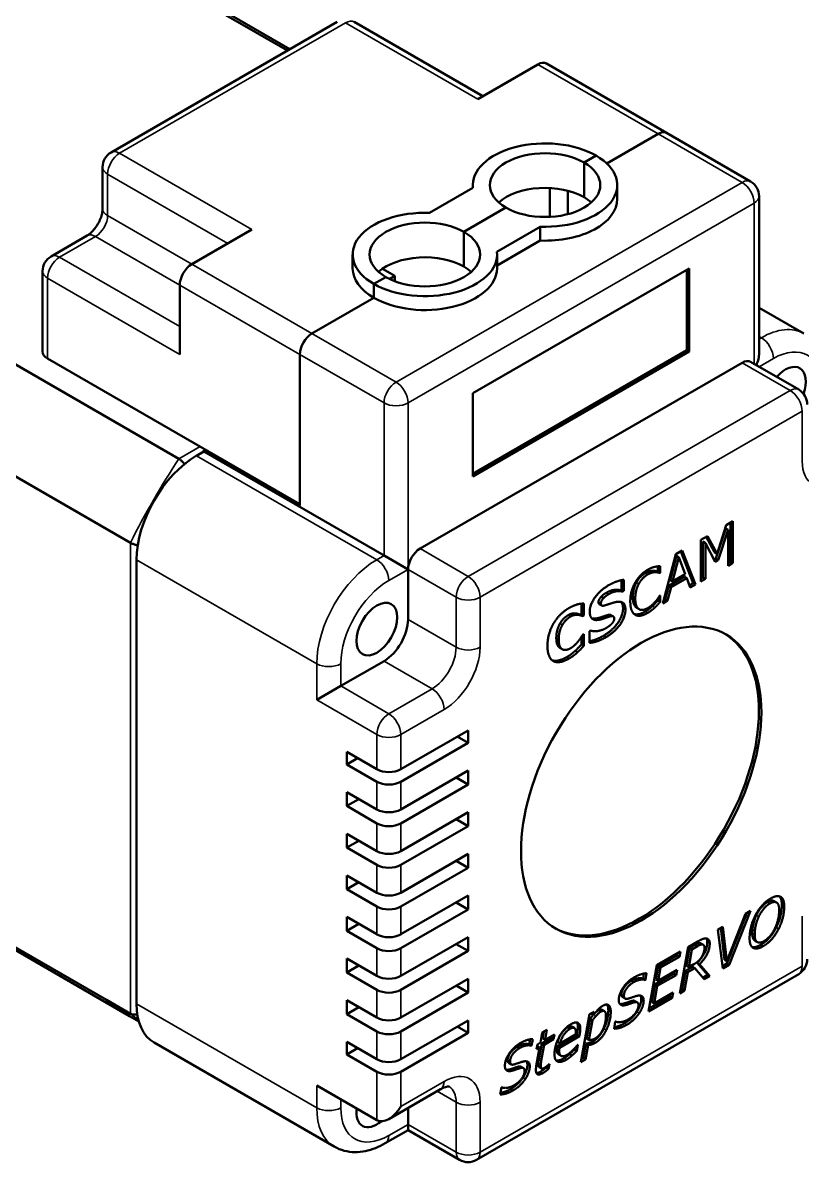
# Model space of a CAD drawing. Header units: millimetres. Extents: x -463 to 492, y -65 to 271.
# Drawn here: x -175.3 to -129.4, y 163.2 to 230.3 of the extents above; entities that cross this region are included whole.
import ezdxf

# ---------------------------------------------------------------- set-up
doc = ezdxf.new("R2010")
doc.units = ezdxf.units.MM
doc.layers.add('외형선(ISO)', color=7, linetype='Continuous', lineweight=50)
doc.layers.add('좁은 외형선(ISO)', color=7, linetype='Continuous', lineweight=35)

msp = doc.modelspace()

# ---------------------------------------------------------------- linework, layer by layer
at = {"layer": '외형선(ISO)', "color": 0}
for p, q in [((-159.704, 228.653), (-184.514, 242.976)), ((-159.553, 228.74), (-183.014, 242.284)), ((-170.073, 222.666), (-156.779, 230.341)), ((-148.208, 225.97), (-155.779, 230.341)), ((-208.514, 229.12), (-166.087, 204.625)), ((-144.965, 227.842), (-148.501, 225.801)), ((-137.394, 223.809), (-144.465, 227.892)), ((-211.363, 224.185), (-168.936, 199.69)), ((-140.913, 222.017), (-137.894, 223.76)), ((-137.894, 223.76), (-140.913, 222.017)), ((-132.445, 220.952), (-137.394, 223.809)), ((-141.536, 222.474), (-142.243, 222.066)), ((-142.243, 222.066), (-141.536, 222.474)), ((-142.243, 222.066), (-142.243, 220.024)), ((-142.243, 222.066), (-142.243, 220.024)), ((-170.573, 219.351), (-170.573, 221.8)), ((-148.791, 220.571), (-148.791, 220.739)), ((-140.291, 219.922), (-140.291, 220.739)), ((-151.331, 219.105), (-148.782, 220.577)), ((-144.258, 220.567), (-144.258, 218.87)), ((-143.198, 220.406), (-143.198, 219.03)), ((-131.945, 210.865), (-131.945, 220.086)), ((-146.839, 219.412), (-149.314, 217.983)), ((-146.839, 219.412), (-149.314, 217.983)), ((-161.795, 218.126), (-165.33, 216.085)), ((-149.314, 217.983), (-149.314, 215.942)), ((-149.314, 217.983), (-149.314, 215.942)), ((-147.372, 216.819), (-144.822, 218.29)), ((-144.822, 218.29), (-144.822, 217.474)), ((-173.608, 216.543), (-171.487, 217.767)), ((-144.822, 217.474), (-147.362, 216.007)), ((-155.862, 216.656), (-155.862, 215.84)), ((-147.362, 215.84), (-147.362, 216.656)), ((-174.108, 210.941), (-174.108, 215.677)), ((-153.91, 215.33), (-154.617, 214.921)), ((-153.91, 215.33), (-154.617, 214.921)), ((-153.38, 215.391), (-154.113, 215.814)), ((-153.688, 215.213), (-153.38, 215.391)), ((-153.38, 215.391), (-153.38, 215.082)), ((-148.784, 208.491), (-136.056, 215.84)), ((-136.197, 215.758), (-136.197, 211.023)), ((-136.056, 215.84), (-136.056, 210.941)), ((-166.037, 214.86), (-166.037, 210.778)), ((-154.617, 214.921), (-154.617, 214.105)), ((-154.617, 214.105), (-154.617, 214.921)), ((-158.259, 212.002), (-154.617, 214.105)), ((-154.617, 214.105), (-158.259, 212.002)), ((-129.313, 212.005), (-131.945, 213.524)), ((-158.966, 210.778), (-158.966, 201.878)), ((-158.966, 210.778), (-158.966, 201.959)), ((-136.197, 211.023), (-148.784, 203.756)), ((-136.056, 210.941), (-148.784, 203.592)), ((-136.056, 210.941), (-136.197, 211.023)), ((-173.815, 210.533), (-158.966, 201.959)), ((-132.945, 210.288), (-151.895, 199.347)), ((-129.616, 208.704), (-132.445, 210.337)), ((-148.784, 203.592), (-148.784, 208.491)), ((-165.047, 204.817), (-164.623, 205.062)), ((-164.552, 205.185), (-164.623, 205.144)), ((-164.623, 205.144), (-164.623, 205.062)), ((-158.966, 201.878), (-164.623, 205.144)), ((-154.016, 198.938), (-164.623, 205.062)), ((-133.907, 200.533), (-134.496, 198.757)), ((-134.422, 199.049), (-133.875, 200.728)), ((-133.766, 200.451), (-133.907, 200.533)), ((-133.875, 200.728), (-133.483, 200.954)), ((-133.625, 200.873), (-133.625, 198.586)), ((-133.483, 200.954), (-133.483, 198.505)), ((-135.371, 199.864), (-134.987, 200.086)), ((-135.371, 197.415), (-135.371, 199.864)), ((-135.06, 200.044), (-134.563, 199.13)), ((-134.987, 200.086), (-134.422, 199.049)), ((-133.766, 200.451), (-134.355, 198.676)), ((-133.766, 198.342), (-133.766, 200.451)), ((-136.843, 199.015), (-136.465, 199.233)), ((-136.555, 199.181), (-135.835, 197.311)), ((-136.465, 199.233), (-135.693, 197.229)), ((-135.108, 199.677), (-135.249, 199.758)), ((-135.249, 199.758), (-135.249, 197.649)), ((-134.522, 198.579), (-135.108, 199.677)), ((-135.108, 199.677), (-135.108, 197.567)), ((-168.583, 172.566), (-168.583, 198.693)), ((-152.602, 198.122), (-154.016, 198.938)), ((-137.615, 196.119), (-136.843, 199.015)), ((-136.803, 198.917), (-137.177, 197.498)), ((-136.661, 198.836), (-137.035, 197.416)), ((-136.661, 198.836), (-136.803, 198.917)), ((-136.289, 197.847), (-136.661, 198.836)), ((-134.496, 198.757), (-134.589, 198.704)), ((-134.422, 199.049), (-134.563, 199.13)), ((-134.355, 198.676), (-134.522, 198.579)), ((-134.355, 198.676), (-134.496, 198.757)), ((-133.625, 198.586), (-133.766, 198.505)), ((-133.483, 198.505), (-133.766, 198.342)), ((-133.483, 198.505), (-133.625, 198.586)), ((-152.602, 198.122), (-152.602, 195.182)), ((-137.907, 198.006), (-137.928, 197.994)), ((-137.787, 197.912), (-137.928, 197.994)), ((-137.907, 198.304), (-137.907, 198.006)), ((-137.766, 197.924), (-137.907, 198.006)), ((-137.766, 197.924), (-137.787, 197.912)), ((-137.766, 198.31), (-137.766, 197.924)), ((-137.035, 197.416), (-136.289, 197.847)), ((-140.051, 197.489), (-140.051, 196.936)), ((-139.91, 197.512), (-139.91, 196.854)), ((-137.265, 197.165), (-137.471, 196.366)), ((-136.342, 197.698), (-137.265, 197.165)), ((-137.123, 197.083), (-137.265, 197.165)), ((-137.035, 197.416), (-137.177, 197.498)), ((-136.2, 197.616), (-137.123, 197.083)), ((-136.2, 197.616), (-136.342, 197.698)), ((-135.993, 197.056), (-136.2, 197.616)), ((-135.835, 197.311), (-136.043, 197.191)), ((-135.693, 197.229), (-135.993, 197.056)), ((-135.693, 197.229), (-135.835, 197.311)), ((-135.249, 197.649), (-135.371, 197.578)), ((-135.108, 197.567), (-135.371, 197.415)), ((-135.108, 197.567), (-135.249, 197.649)), ((-211.363, 196.472), (-170.351, 172.794)), ((-141.098, 196.432), (-141.239, 196.514)), ((-140.051, 196.936), (-140.12, 196.896)), ((-139.979, 196.815), (-140.12, 196.896)), ((-139.91, 196.854), (-140.051, 196.936)), ((-139.91, 196.854), (-139.979, 196.815)), ((-137.787, 196.58), (-137.766, 196.592)), ((-137.766, 196.592), (-137.766, 196.21)), ((-137.123, 197.083), (-137.33, 196.284)), ((-142.403, 196.105), (-142.403, 195.501)), ((-142.262, 196.112), (-142.262, 195.42)), ((-141.206, 196), (-141.347, 196.081)), ((-139.004, 195.779), (-139.146, 195.861)), ((-137.907, 196.4), (-137.907, 196.292)), ((-137.766, 196.21), (-137.907, 196.292)), ((-137.33, 196.284), (-137.615, 196.119)), ((-137.471, 196.366), (-137.564, 196.312)), ((-137.33, 196.284), (-137.471, 196.366)), ((-169.001, 171.841), (-210.014, 195.519)), ((-142.611, 195.451), (-142.753, 195.533)), ((-142.403, 195.501), (-142.476, 195.459)), ((-142.334, 195.378), (-142.476, 195.459)), ((-142.262, 195.42), (-142.403, 195.501)), ((-142.262, 195.42), (-142.334, 195.378)), ((-140.522, 195.354), (-140.664, 195.436)), ((-141.926, 194.484), (-141.856, 194.525)), ((-141.926, 193.801), (-141.926, 194.484)), ((-142.403, 194.154), (-142.403, 193.707)), ((-142.328, 194.271), (-142.262, 194.309)), ((-142.262, 194.309), (-142.262, 193.626)), ((-143.526, 193.421), (-143.667, 193.503)), ((-142.617, 193.257), (-142.759, 193.339)), ((-142.262, 193.626), (-142.403, 193.707)), ((-154.016, 192.733), (-156.562, 191.263)), ((-157.976, 190.447), (-156.562, 191.263)), ((-153.026, 186.364), (-149.067, 188.65)), ((-149.067, 188.65), (-149.067, 187.916)), ((-149.067, 187.916), (-153.026, 185.629)), ((-149.703, 188.283), (-149.067, 187.916)), ((-156.208, 186.65), (-156.208, 187.385)), ((-156.208, 187.385), (-154.441, 186.364)), ((-156.208, 186.65), (-155.572, 187.018)), ((-154.441, 185.629), (-156.208, 186.65)), ((-149.067, 186.283), (-153.026, 183.996)), ((-149.774, 185.874), (-149.067, 185.466)), ((-149.067, 186.283), (-149.067, 185.466)), ((-149.067, 185.466), (-153.026, 183.18)), ((-154.441, 183.996), (-156.208, 185.017)), ((-156.208, 184.201), (-156.208, 185.017)), ((-156.208, 184.201), (-155.501, 184.609)), ((-154.441, 183.18), (-156.208, 184.201)), ((-149.067, 183.833), (-153.026, 181.547)), ((-149.067, 183.833), (-149.067, 183.017)), ((-149.774, 183.425), (-149.067, 183.017)), ((-156.208, 181.751), (-156.208, 182.568)), ((-154.441, 181.547), (-156.208, 182.568)), ((-149.067, 183.017), (-153.026, 180.73)), ((-156.208, 181.751), (-155.501, 182.159)), ((-154.441, 180.73), (-156.208, 181.751)), ((-149.067, 181.384), (-153.026, 179.097)), ((-149.067, 181.384), (-149.067, 180.567)), ((-149.067, 180.567), (-153.026, 178.281)), ((-149.774, 180.975), (-149.067, 180.567)), ((-156.208, 179.302), (-156.208, 180.118)), ((-154.441, 179.097), (-156.208, 180.118)), ((-156.208, 179.302), (-155.501, 179.71)), ((-154.441, 178.281), (-156.208, 179.302)), ((-149.067, 178.934), (-153.026, 176.648)), ((-149.774, 178.526), (-149.067, 178.118)), ((-149.067, 178.934), (-149.067, 178.118)), ((-130.922, 178.521), (-131.064, 178.602)), ((-149.067, 178.118), (-153.026, 175.832)), ((-132.674, 177.893), (-133.852, 174.926)), ((-133.841, 175.065), (-132.747, 177.851)), ((-132.449, 178.023), (-133.711, 174.844)), ((-132.747, 177.851), (-132.449, 178.023)), ((-156.208, 176.852), (-156.208, 177.669)), ((-154.441, 176.648), (-156.208, 177.669)), ((-156.208, 176.852), (-155.501, 177.26)), ((-134.369, 176.914), (-134.076, 177.083)), ((-134.076, 177.083), (-133.841, 175.065)), ((-154.441, 175.832), (-156.208, 176.852)), ((-149.067, 176.485), (-153.026, 174.199)), ((-149.067, 176.485), (-149.067, 175.668)), ((-134.087, 174.628), (-134.369, 176.914)), ((-134.2, 177.012), (-133.982, 175.147)), ((-149.774, 176.076), (-149.067, 175.668)), ((-136.615, 173.168), (-136.125, 175.9)), ((-136.036, 175.847), (-136.223, 174.797)), ((-136.125, 175.9), (-135.548, 176.233)), ((-135.895, 175.765), (-136.082, 174.715)), ((-135.718, 176.031), (-136.036, 175.847)), ((-135.895, 175.765), (-136.036, 175.847)), ((-135.576, 175.949), (-135.895, 175.765)), ((-135.228, 176.037), (-135.369, 176.119)), ((-132.048, 176.188), (-132.189, 176.27)), ((-156.208, 174.403), (-156.208, 175.219)), ((-154.441, 174.199), (-156.208, 175.219)), ((-149.067, 175.668), (-153.026, 173.382)), ((-137.969, 174.835), (-136.574, 175.641)), ((-136.77, 175.415), (-137.884, 174.772)), ((-136.629, 175.333), (-137.742, 174.691)), ((-136.748, 175.541), (-136.77, 175.415)), ((-136.629, 175.333), (-136.77, 175.415)), ((-136.574, 175.641), (-136.629, 175.333)), ((-133.841, 175.065), (-133.982, 175.147)), ((-156.208, 174.403), (-155.501, 174.811)), ((-154.441, 173.382), (-156.208, 174.403)), ((-138.565, 174.356), (-138.629, 173.969)), ((-138.459, 172.103), (-137.969, 174.835)), ((-137.884, 174.772), (-138.022, 173.998)), ((-137.742, 174.691), (-137.884, 174.772)), ((-137.742, 174.691), (-137.881, 173.917)), ((-137.881, 173.917), (-136.766, 174.561)), ((-136.94, 174.46), (-136.963, 174.334)), ((-136.766, 174.561), (-136.821, 174.253)), ((-136.275, 174.507), (-136.471, 173.414)), ((-136.134, 174.426), (-136.329, 173.333)), ((-135.872, 174.74), (-136.275, 174.507)), ((-136.134, 174.426), (-136.275, 174.507)), ((-136.082, 174.715), (-136.223, 174.797)), ((-135.73, 174.659), (-136.134, 174.426)), ((-136.082, 174.715), (-135.784, 174.887)), ((-135.73, 174.659), (-135.872, 174.74)), ((-135.173, 174.001), (-135.73, 174.659)), ((-135.453, 174.896), (-135.595, 174.978)), ((-135.595, 174.978), (-134.983, 174.273)), ((-135.453, 174.896), (-134.842, 174.192)), ((-133.852, 174.926), (-134.106, 174.78)), ((-133.711, 174.844), (-134.087, 174.628)), ((-133.711, 174.844), (-133.852, 174.926)), ((-149.067, 174.035), (-153.026, 171.749)), ((-149.067, 174.035), (-149.067, 173.219)), ((-148.567, 163.371), (-129.616, 174.312)), ((-138.77, 174.05), (-138.791, 174.038)), ((-138.65, 173.957), (-138.791, 174.038)), ((-138.723, 174.339), (-138.77, 174.05)), ((-138.629, 173.969), (-138.77, 174.05)), ((-138.629, 173.969), (-138.65, 173.957)), ((-138.078, 173.69), (-138.263, 172.656)), ((-136.963, 174.334), (-138.078, 173.69)), ((-137.936, 173.609), (-138.078, 173.69)), ((-137.881, 173.917), (-138.022, 173.998)), ((-136.821, 174.253), (-137.936, 173.609)), ((-136.821, 174.253), (-136.963, 174.334)), ((-134.983, 174.273), (-135.266, 174.11)), ((-134.842, 174.192), (-135.173, 174.001)), ((-134.842, 174.192), (-134.983, 174.273)), ((-149.067, 173.219), (-153.026, 170.933)), ((-149.774, 173.627), (-149.067, 173.219)), ((-137.936, 173.609), (-138.122, 172.574)), ((-138.122, 172.574), (-137.006, 173.218)), ((-137.181, 173.117), (-137.203, 172.992)), ((-137.006, 173.218), (-137.062, 172.91)), ((-136.329, 173.333), (-136.615, 173.168)), ((-136.471, 173.414), (-136.582, 173.35)), ((-136.329, 173.333), (-136.471, 173.414)), ((-170.351, 172.794), (-168.936, 171.977)), ((-156.208, 171.953), (-156.208, 172.77)), ((-154.441, 171.749), (-156.208, 172.77)), ((-156.208, 171.953), (-155.501, 172.361)), ((-139.829, 172.862), (-139.971, 172.943)), ((-139.112, 172.645), (-139.254, 172.726)), ((-137.062, 172.91), (-138.459, 172.103)), ((-137.203, 172.992), (-138.427, 172.285)), ((-138.122, 172.574), (-138.263, 172.656)), ((-137.062, 172.91), (-137.203, 172.992)), ((-169.001, 171.841), (-168.446, 171.52)), ((-154.441, 170.933), (-156.208, 171.953)), ((-142.428, 169.134), (-141.924, 171.94)), ((-141.889, 171.672), (-142.097, 170.51)), ((-141.924, 171.94), (-141.658, 172.094)), ((-141.748, 171.59), (-141.889, 171.672)), ((-141.832, 171.994), (-141.837, 171.962)), ((-141.696, 171.88), (-141.837, 171.962)), ((-141.658, 172.094), (-141.696, 171.88)), ((-141.046, 172.13), (-141.187, 172.211)), ((-149.067, 171.586), (-153.026, 169.3)), ((-149.067, 170.851), (-149.703, 171.218)), ((-149.067, 171.586), (-149.067, 170.851)), ((-144.702, 170.864), (-144.434, 171.019)), ((-144.434, 171.019), (-144.539, 170.43)), ((-142.815, 171.138), (-142.957, 171.219)), ((-141.748, 171.59), (-141.956, 170.428)), ((-140.48, 171.096), (-140.411, 171.51)), ((-140.411, 171.51), (-140.392, 171.521)), ((-156.208, 169.585), (-156.208, 170.32)), ((-154.441, 169.3), (-156.208, 170.32)), ((-149.067, 170.851), (-153.026, 168.565)), ((-145.424, 170.47), (-145.472, 170.181)), ((-145.267, 170.486), (-145.331, 170.099)), ((-144.808, 170.275), (-144.702, 170.864)), ((-144.177, 170.553), (-144.731, 170.233)), ((-144.608, 170.919), (-144.681, 170.512)), ((-144.539, 170.43), (-144.681, 170.512)), ((-144.035, 170.471), (-144.59, 170.151)), ((-144.539, 170.43), (-143.987, 170.749)), ((-144.16, 170.649), (-144.177, 170.553)), ((-144.035, 170.471), (-144.177, 170.553)), ((-143.987, 170.749), (-144.035, 170.471)), ((-142.66, 170.733), (-143.834, 170.055)), ((-142.518, 170.651), (-143.693, 169.973)), ((-143.654, 170.223), (-142.742, 170.75)), ((-142.518, 170.651), (-142.66, 170.733)), ((-141.956, 170.428), (-142.097, 170.51)), ((-156.941, 164.153), (-167.547, 170.277)), ((-155.572, 169.953), (-156.208, 169.585)), ((-145.472, 170.181), (-145.493, 170.169)), ((-145.351, 170.087), (-145.493, 170.169)), ((-145.331, 170.099), (-145.472, 170.181)), ((-145.331, 170.099), (-145.351, 170.087)), ((-145.055, 168.895), (-144.858, 169.996)), ((-145.038, 169.893), (-144.99, 170.17)), ((-144.858, 169.996), (-145.038, 169.893)), ((-144.999, 170.078), (-145.006, 170.074)), ((-144.858, 169.996), (-144.999, 170.078)), ((-144.99, 170.17), (-144.808, 170.275)), ((-144.731, 170.233), (-144.902, 169.286)), ((-144.59, 170.151), (-144.761, 169.205)), ((-144.59, 170.151), (-144.731, 170.233)), ((-143.693, 169.973), (-143.834, 170.055)), ((-143.654, 170.223), (-143.796, 170.305)), ((-142.808, 169.928), (-142.819, 169.861)), ((-142.678, 169.78), (-142.819, 169.861)), ((-142.619, 170.147), (-142.678, 169.78)), ((-142.634, 170.138), (-142.619, 170.147)), ((-142.147, 170.233), (-142.301, 169.37)), ((-142.006, 170.151), (-142.16, 169.289)), ((-142.006, 170.151), (-142.147, 170.233)), ((-154.441, 168.565), (-156.208, 169.585)), ((-146.531, 168.992), (-146.672, 169.074)), ((-144.286, 169.021), (-144.337, 168.726)), ((-144.3, 169.013), (-144.286, 169.021)), ((-143.595, 169.497), (-143.737, 169.579)), ((-142.951, 169.518), (-143.093, 169.599)), ((-142.16, 169.289), (-142.428, 169.134)), ((-142.301, 169.37), (-142.396, 169.316)), ((-142.16, 169.289), (-142.301, 169.37)), ((-145.814, 168.775), (-145.955, 168.857)), ((-144.746, 168.756), (-144.888, 168.838)), ((-144.468, 168.865), (-144.478, 168.807)), ((-144.337, 168.726), (-144.478, 168.807)), ((-157.976, 167.748), (-154.441, 165.707)), ((-147.182, 167.227), (-147.113, 167.641)), ((-147.113, 167.641), (-147.094, 167.652)), ((-153.734, 165.777), (-150.688, 167.535)), ((-152.602, 166.43), (-152.602, 165.462)), ((-152.602, 165.124), (-153.941, 164.351)), ((-152.602, 165.124), (-152.602, 165.462)), ((-149.567, 163.371), (-152.602, 165.124))]:
    msp.add_line(p, q, dxfattribs=at)
for centre, start, end in [((-169.573, 221.8), 120, 180), ((-132.945, 220.086), 0, 60), ((-173.108, 215.677), 120, 180), ((-130.116, 207.838), 0, 60), ((-130.116, 175.178), 300, 0), ((-149.067, 164.237), 240, 300)]:
    msp.add_arc(centre, 1, start, end, dxfattribs=at)
for centre, major_axis, start_param, end_param in [((-144.965, 227.026), (0.5, 0.866), 0, 0.785398), ((-144.541, 220.739), (-4.25, 0), 3.926991, 6.34933), ((-137.894, 222.943), (0.5, 0.866), 0, 0.785398), ((-137.894, 222.943), (0.5, 0.866), 0, 0.785398), ((-144.541, 220.739), (-3.25, 0), 3.926991, 7.068583), ((-144.541, 220.739), (3.25, 0), 3.926991, 7.068583), ((-144.541, 220.739), (4.25, 0), 4.646245, 7.068583), ((-144.541, 218.698), (-3.25, 0), 3.926991, 5.708074), ((-144.541, 218.698), (-3.25, 0), 3.716704, 3.926991), ((-144.541, 219.922), (4.25, 0), 4.646245, 6.283185), ((-151.612, 216.656), (-4.25, 0), 4.646245, 7.068583), ((-151.612, 216.656), (-3.25, 0), 3.926991, 7.068583), ((-151.612, 216.656), (3.25, 0), 3.926991, 7.068583), ((-151.612, 216.656), (4.25, 0), 3.926991, 6.34933), ((-165.33, 215.268), (-0.5, -0.866), 3.926991, 5.497787), ((-151.612, 214.615), (-3.25, 0), 3.926991, 5.708074), ((-151.612, 214.615), (-3.25, 0), 3.716704, 3.926991), ((-151.612, 215.84), (-4.25, 0), 0, 0.785398), ((-151.612, 215.84), (4.25, 0), 3.926991, 6.283185), ((-158.259, 211.186), (-0.5, -0.866), 3.926991, 5.497787), ((-158.259, 211.186), (0.5, 0.866), 0.785398, 2.356194), ((-173.108, 210.941), (-1, 0), 0, 0.785398), ((-132.945, 210.288), (0.707, 1.225), 4.921006, 5.497787), ((-132.945, 209.471), (0.5, 0.866), 0, 0.785398), ((-130.399, 208.491), (0.85, 1.472), 5.014989, 7.508481), ((-165.047, 200.735), (-2.5, -4.33), 3.926991, 5.497787), ((-151.895, 198.53), (0.5, 0.866), 0.785398, 2.356194), ((-154.016, 194.366), (1, 1.732), 3.926991, 5.497787), ((-139.026, 185.711), (5, 8.66), 3.155735, 6.269043), ((-153.734, 186.773), (1, 0), 3.926991, 5.497787), ((-153.734, 186.038), (-1, 0), 0.785398, 2.356194), ((-153.734, 184.405), (1, 0), 3.926991, 5.497787), ((-153.734, 183.588), (-1, 0), 0.785398, 2.356194), ((-153.734, 181.955), (1, 0), 3.926991, 5.497787), ((-153.734, 181.139), (-1, 0), 0.785398, 2.356194), ((-153.734, 179.506), (1, 0), 3.926991, 5.497787), ((-153.734, 178.689), (-1, 0), 0.785398, 2.356194), ((-153.734, 177.056), (1, 0), 3.926991, 5.497787), ((-153.734, 176.24), (-1, 0), 0.785398, 2.356194), ((-153.734, 174.607), (1, 0), 3.926991, 5.497787), ((-153.734, 173.79), (-1, 0), 0.785398, 2.356194), ((-165.047, 174.607), (-2.5, -4.33), 5.497787, 6.283185), ((-153.734, 172.157), (1, 0), 3.926991, 5.497787), ((-153.734, 171.341), (-1, 0), 0.785398, 2.356194), ((-153.734, 169.708), (1, 0), 3.926991, 5.497787), ((-153.734, 168.973), (-1, 0), 0.785398, 2.356194), ((-154.441, 166.85), (-0.85, -1.472), 5.333973, 7.282242), ((-153.734, 166.932), (-0.707, -1.225), 0, 1.570796)]:
    msp.add_ellipse(centre, major_axis=major_axis, ratio=0.57735, start_param=start_param, end_param=end_param, dxfattribs=at)
for centre, major_axis in [((-154.441, 194.611), (-0.85, -1.472)), ((-138.884, 185.629), (-5, -8.66))]:
    msp.add_ellipse(centre, major_axis=major_axis, ratio=0.57735, dxfattribs=at)
for points, degree, knots in [([(-171.487, 217.767), (-171.441, 217.794), (-171.387, 217.83), (-171.269, 217.928), (-171.204, 217.99), (-171.07, 218.137), (-171.003, 218.224), (-170.875, 218.414), (-170.816, 218.517), (-170.716, 218.727), (-170.675, 218.832), (-170.614, 219.029), (-170.595, 219.12), (-170.576, 219.257), (-170.573, 219.308), (-170.573, 219.351)], 3, [1.570796, 1.570796, 1.570796, 1.570796, 1.77752, 1.77752, 2.000981, 2.000981, 2.240036, 2.240036, 2.48801, 2.48801, 2.735675, 2.735675, 2.973339, 2.973339, 3.141593, 3.141593, 3.141593, 3.141593]), ([(-165.754, 204.327), (-165.773, 204.351), (-165.794, 204.376), (-165.859, 204.446), (-165.905, 204.49), (-165.998, 204.567), (-166.044, 204.6), (-166.087, 204.625)], 3, [0.03355652, 0.03355652, 0.03355652, 0.03355652, 0.04333023, 0.04333023, 0.06239877, 0.06239877, 0.08091738, 0.08091738, 0.08091738, 0.08091738]), ([(-168.511, 199.55), (-168.542, 199.555), (-168.574, 199.561), (-168.667, 199.582), (-168.728, 199.599), (-168.842, 199.641), (-168.893, 199.665), (-168.936, 199.69)], 3, [-0.04726287, -0.04726287, -0.04726287, -0.04726287, -0.03750939, -0.03750939, -0.0184803, -0.0184803, 0, 0, 0, 0]), ([(-140.664, 195.436), (-140.67, 195.44), (-140.746, 195.471), (-140.88, 195.431)], 2, [0.891304, 0.891304, 0.891304, 1, 2, 2, 2]), ([(-138.628, 195.654), (-138.86, 195.52), (-139.189, 195.461), (-139.302, 195.499)], 2, [0, 0, 0, 1, 1.743819, 1.743819, 1.743819]), ([(-143.878, 194.09), (-143.878, 193.822), (-143.753, 193.552), (-143.667, 193.503)], 2, [0, 0, 0, 1, 1.89899, 1.89899, 1.89899]), ([(-141.104, 194.217), (-141.411, 194.04), (-141.789, 193.924), (-141.926, 193.901)], 2, [0, 0, 0, 1, 1.654886, 1.654886, 1.654886]), ([(-143.278, 192.957), (-143.555, 192.797), (-143.981, 192.724), (-144.129, 192.778)], 2, [0, 0, 0, 1, 1.826136, 1.826136, 1.826136]), ([(-135.049, 176.408), (-135.044, 176.401), (-134.994, 176.325), (-134.994, 176.183)], 2, [0.898777, 0.898777, 0.898777, 1, 2, 2, 2]), ([(-132.348, 176.715), (-132.348, 176.375), (-132.195, 176.273), (-132.189, 176.27)], 2, [0, 0, 0, 1, 1.041009, 1.041009, 1.041009]), ([(-140.042, 173.113), (-140.042, 173.005), (-139.979, 172.948), (-139.971, 172.943)], 2, [0, 0, 0, 1, 1.126761, 1.126761, 1.126761]), ([(-168.538, 171.946), (-168.561, 171.94), (-168.583, 171.935), (-168.667, 171.92), (-168.728, 171.919), (-168.842, 171.935), (-168.893, 171.952), (-168.936, 171.977)], 3, [0.03637361, 0.03637361, 0.03637361, 0.03637361, 0.04333023, 0.04333023, 0.06239877, 0.06239877, 0.08091738, 0.08091738, 0.08091738, 0.08091738]), ([(-139.861, 171.413), (-140.069, 171.293), (-140.361, 171.203), (-140.465, 171.189)], 2, [0, 0, 0, 1, 1.567589, 1.567589, 1.567589]), ([(-146.743, 169.243), (-146.743, 169.135), (-146.681, 169.079), (-146.672, 169.074)], 2, [0, 0, 0, 1, 1.126761, 1.126761, 1.126761]), ([(-150.188, 167.684), (-150.188, 167.684), (-150.188, 167.684), (-150.2, 167.688), (-150.213, 167.69), (-150.259, 167.691), (-150.292, 167.688), (-150.377, 167.671), (-150.429, 167.656), (-150.549, 167.609), (-150.616, 167.577), (-150.688, 167.535)], 3, [2.3561945, 2.3561945, 2.3561945, 2.3561945, 2.5132741, 2.5132741, 2.6703538, 2.6703538, 2.8274334, 2.8274334, 2.984513, 2.984513, 3.1415927, 3.1415927, 3.1415927, 3.1415927]), ([(-146.563, 167.544), (-146.771, 167.424), (-147.063, 167.334), (-147.166, 167.319)], 2, [0, 0, 0, 1, 1.567589, 1.567589, 1.567589]), ([(-153.941, 164.351), (-154.128, 164.243), (-154.32, 164.149), (-154.712, 163.994), (-154.913, 163.933), (-155.32, 163.851), (-155.528, 163.829), (-155.944, 163.834), (-156.153, 163.86), (-156.56, 163.967), (-156.757, 164.047), (-156.941, 164.153)], 3, [0, 0, 0, 0, 0.1570796, 0.1570796, 0.3141593, 0.3141593, 0.4712389, 0.4712389, 0.6283185, 0.6283185, 0.7853982, 0.7853982, 0.7853982, 0.7853982])]:
    msp.add_open_spline(points, degree=degree, knots=knots, dxfattribs=at)
for points in [[(-139.238, 197.348), (-139.103, 197.586), (-138.718, 197.976), (-138.485, 198.111)], [(-138.645, 197.904), (-138.806, 197.811), (-139.064, 197.542), (-139.166, 197.357)], [(-138.504, 197.822), (-138.665, 197.729), (-138.923, 197.46), (-139.025, 197.275)], [(-137.928, 197.994), (-138.105, 198.062), (-138.449, 198.017), (-138.645, 197.904)], [(-137.787, 197.912), (-137.963, 197.98), (-138.308, 197.935), (-138.504, 197.822)], [(-138.485, 198.111), (-138.315, 198.209), (-137.974, 198.31), (-137.766, 198.31)], [(-141.912, 195.645), (-141.912, 196.044), (-141.292, 196.906), (-140.805, 197.187)], [(-140.805, 197.187), (-140.561, 197.328), (-140.084, 197.493), (-139.91, 197.512)], [(-139.525, 196.238), (-139.525, 196.542), (-139.376, 197.104), (-139.238, 197.348)], [(-139.166, 197.357), (-139.265, 197.176), (-139.374, 196.737), (-139.374, 196.489)], [(-139.025, 197.275), (-139.124, 197.094), (-139.233, 196.655), (-139.233, 196.407)], [(-141.239, 196.514), (-141.304, 196.448), (-141.397, 196.278), (-141.397, 196.203)], [(-140.928, 196.754), (-141.009, 196.707), (-141.167, 196.591), (-141.239, 196.514)], [(-140.787, 196.672), (-140.868, 196.626), (-141.025, 196.509), (-141.098, 196.432)], [(-140.12, 196.896), (-140.27, 196.948), (-140.702, 196.885), (-140.928, 196.754)], [(-139.979, 196.815), (-140.128, 196.866), (-140.561, 196.803), (-140.787, 196.672)], [(-139.374, 196.489), (-139.374, 196.231), (-139.253, 195.931), (-139.158, 195.868)], [(-138.502, 195.845), (-138.298, 195.963), (-137.941, 196.331), (-137.787, 196.58)], [(-144.056, 194.918), (-143.894, 195.2), (-143.417, 195.683), (-143.134, 195.846)], [(-143.134, 195.846), (-142.979, 195.936), (-142.728, 196.041), (-142.621, 196.07)], [(-142.621, 196.07), (-142.51, 196.097), (-142.33, 196.11), (-142.262, 196.112)], [(-141.397, 196.203), (-141.397, 196.11), (-141.347, 196.081)], [(-141.098, 196.432), (-141.163, 196.367), (-141.256, 196.196), (-141.256, 196.122)], [(-141.256, 196.122), (-141.256, 196.007), (-141.106, 195.972), (-140.898, 196.044)], [(-139.952, 195.831), (-139.952, 195.409), (-140.573, 194.524), (-141.104, 194.217)], [(-140.898, 196.044), (-140.763, 196.089), (-140.51, 196.174), (-140.367, 196.203)], [(-140.367, 196.203), (-140.082, 196.258), (-139.811, 196.046), (-139.811, 195.75)], [(-140.058, 196.206), (-139.952, 196.093), (-139.952, 195.831)], [(-139.234, 195.45), (-139.371, 195.527), (-139.525, 195.92), (-139.525, 196.238)], [(-139.233, 196.407), (-139.233, 196.149), (-139.111, 195.849), (-139.016, 195.786)], [(-139.158, 195.868), (-139.152, 195.864), (-139.146, 195.861)], [(-139.016, 195.786), (-138.916, 195.722), (-138.649, 195.76), (-138.502, 195.845)], [(-138.216, 195.968), (-138.302, 195.886), (-138.507, 195.724), (-138.628, 195.654)], [(-138.074, 195.886), (-138.161, 195.804), (-138.365, 195.642), (-138.486, 195.572)], [(-137.907, 196.292), (-137.985, 196.207), (-138.112, 196.066), (-138.216, 195.968)], [(-137.766, 196.21), (-137.844, 196.125), (-137.97, 195.984), (-138.074, 195.886)], [(-143.179, 195.431), (-143.312, 195.354), (-143.557, 195.115), (-143.658, 194.945)], [(-143.037, 195.35), (-143.171, 195.273), (-143.415, 195.034), (-143.516, 194.863)], [(-142.753, 195.533), (-142.846, 195.54), (-143.058, 195.501), (-143.179, 195.431)], [(-142.611, 195.451), (-142.704, 195.458), (-142.916, 195.42), (-143.037, 195.35)], [(-142.476, 195.459), (-142.522, 195.479), (-142.664, 195.523), (-142.753, 195.533)], [(-142.334, 195.378), (-142.381, 195.397), (-142.522, 195.442), (-142.611, 195.451)], [(-141.326, 195.166), (-141.637, 195.103), (-141.912, 195.346), (-141.912, 195.645)], [(-141.468, 195.248), (-141.666, 195.208), (-141.793, 195.243)], [(-140.88, 195.431), (-141.019, 195.388), (-141.33, 195.276), (-141.468, 195.248)], [(-140.738, 195.35), (-140.878, 195.306), (-141.189, 195.194), (-141.326, 195.166)], [(-139.811, 195.75), (-139.811, 195.327), (-140.431, 194.442), (-140.963, 194.135)], [(-140.468, 195.238), (-140.468, 195.333), (-140.605, 195.389), (-140.738, 195.35)], [(-140.635, 194.901), (-140.563, 194.978), (-140.468, 195.137), (-140.468, 195.238)], [(-138.486, 195.572), (-138.718, 195.438), (-139.096, 195.37), (-139.234, 195.45)], [(-144.399, 193.628), (-144.399, 193.969), (-144.223, 194.623), (-144.056, 194.918)], [(-143.658, 194.945), (-143.757, 194.778), (-143.878, 194.346), (-143.878, 194.09)], [(-143.516, 194.863), (-143.615, 194.696), (-143.737, 194.265), (-143.737, 194.008)], [(-141.856, 194.525), (-141.66, 194.456), (-141.169, 194.544), (-140.942, 194.674)], [(-140.942, 194.674), (-140.884, 194.708), (-140.696, 194.84), (-140.635, 194.901)], [(-143.737, 194.008), (-143.737, 193.74), (-143.605, 193.456), (-143.506, 193.411)], [(-143.033, 193.488), (-142.918, 193.554), (-142.69, 193.766), (-142.593, 193.892)], [(-142.593, 193.892), (-142.512, 193.992), (-142.373, 194.198), (-142.328, 194.271)], [(-140.963, 194.135), (-141.27, 193.958), (-141.726, 193.818), (-141.926, 193.801)], [(-144.048, 192.723), (-144.215, 192.813), (-144.399, 193.264), (-144.399, 193.628)], [(-143.506, 193.411), (-143.405, 193.364), (-143.155, 193.418), (-143.033, 193.488)], [(-142.759, 193.339), (-142.88, 193.229), (-143.092, 193.065), (-143.278, 192.957)], [(-142.617, 193.257), (-142.738, 193.147), (-142.951, 192.983), (-143.136, 192.876)], [(-142.403, 193.707), (-142.496, 193.607), (-142.666, 193.425), (-142.759, 193.339)], [(-142.262, 193.626), (-142.355, 193.525), (-142.524, 193.343), (-142.617, 193.257)], [(-143.136, 192.876), (-143.413, 192.716), (-143.88, 192.635), (-144.048, 192.723)], [(-132.172, 177.749), (-132.016, 178.059), (-131.552, 178.593), (-131.276, 178.752)], [(-131.461, 178.54), (-131.665, 178.422), (-131.993, 178.017), (-132.11, 177.766)], [(-131.32, 178.459), (-131.524, 178.341), (-131.851, 177.936), (-131.969, 177.684)], [(-131.064, 178.602), (-131.209, 178.686), (-131.461, 178.54)], [(-130.765, 178.083), (-130.765, 178.419), (-131.058, 178.61), (-131.32, 178.459)], [(-131.276, 178.752), (-130.899, 178.97), (-130.468, 178.743), (-130.468, 178.301)], [(-130.609, 178.382), (-130.609, 178.062), (-130.775, 177.373), (-130.935, 177.057)], [(-130.75, 178.882), (-130.609, 178.74), (-130.609, 178.382)], [(-132.504, 176.409), (-132.504, 176.745), (-132.333, 177.428), (-132.172, 177.749)], [(-132.11, 177.766), (-132.225, 177.518), (-132.348, 176.969), (-132.348, 176.715)], [(-131.008, 177.013), (-130.888, 177.27), (-130.765, 177.803), (-130.765, 178.083)], [(-130.468, 178.301), (-130.468, 177.981), (-130.634, 177.291), (-130.793, 176.975)], [(-131.969, 177.684), (-132.083, 177.436), (-132.206, 176.887), (-132.206, 176.633)], [(-130.935, 177.057), (-131.096, 176.732), (-131.553, 176.202), (-131.839, 176.037)], [(-135.548, 176.233), (-135.354, 176.345), (-135.112, 176.427), (-135.024, 176.402)], [(-135.024, 176.402), (-134.944, 176.382), (-134.852, 176.243), (-134.852, 176.101)], [(-131.697, 175.955), (-132.076, 175.736), (-132.504, 175.969), (-132.504, 176.409)], [(-132.206, 176.633), (-132.206, 176.293), (-131.914, 176.098), (-131.65, 176.25)], [(-130.793, 176.975), (-130.954, 176.65), (-131.411, 176.12), (-131.697, 175.955)], [(-131.65, 176.25), (-131.449, 176.366), (-131.12, 176.77), (-131.008, 177.013)], [(-135.392, 176.129), (-135.447, 176.147), (-135.603, 176.097), (-135.718, 176.031)], [(-134.994, 176.183), (-134.994, 175.877), (-135.324, 175.224), (-135.595, 174.978)], [(-135.251, 176.047), (-135.306, 176.065), (-135.462, 176.015), (-135.576, 175.949)], [(-134.852, 176.101), (-134.852, 175.795), (-135.183, 175.142), (-135.453, 174.896)], [(-135.369, 176.119), (-135.38, 176.125), (-135.392, 176.129)], [(-135.356, 175.266), (-135.263, 175.404), (-135.159, 175.71), (-135.159, 175.85)], [(-135.159, 175.85), (-135.159, 175.938), (-135.204, 176.032), (-135.251, 176.047)], [(-131.839, 176.037), (-132.159, 175.852), (-132.361, 175.906)], [(-135.784, 174.887), (-135.645, 174.967), (-135.439, 175.146), (-135.356, 175.266)], [(-139.282, 174.122), (-139.059, 174.251), (-138.697, 174.354), (-138.565, 174.356)], [(-140.203, 172.774), (-140.203, 173.124), (-139.689, 173.887), (-139.282, 174.122)], [(-139.474, 173.906), (-139.732, 173.757), (-140.042, 173.314), (-140.042, 173.113)], [(-139.332, 173.825), (-139.59, 173.676), (-139.9, 173.233), (-139.9, 173.031)], [(-138.791, 174.038), (-138.892, 174.088), (-139.266, 174.026), (-139.474, 173.906)], [(-138.65, 173.957), (-138.75, 174.007), (-139.124, 173.945), (-139.332, 173.825)], [(-139.9, 173.031), (-139.9, 172.923), (-139.789, 172.823), (-139.646, 172.864)], [(-139.646, 172.864), (-139.556, 172.892), (-139.252, 172.995), (-139.15, 173.024)], [(-139.15, 173.024), (-138.948, 173.077), (-138.738, 172.944), (-138.738, 172.752)], [(-138.932, 173.043), (-138.88, 172.97), (-138.88, 172.834)], [(-141.696, 171.88), (-141.564, 172.062), (-141.306, 172.349), (-141.152, 172.438)], [(-141.152, 172.438), (-140.92, 172.572), (-140.676, 172.381), (-140.676, 172.081)], [(-140.898, 172.515), (-140.817, 172.407), (-140.817, 172.163)], [(-139.734, 172.501), (-139.957, 172.43), (-140.203, 172.566), (-140.203, 172.774)], [(-139.875, 172.583), (-140.035, 172.532), (-140.144, 172.552)], [(-139.413, 172.734), (-139.505, 172.711), (-139.761, 172.617), (-139.875, 172.583)], [(-139.272, 172.652), (-139.363, 172.629), (-139.62, 172.535), (-139.734, 172.501)], [(-139.672, 171.627), (-139.368, 171.802), (-139.045, 172.267), (-139.045, 172.483)], [(-139.254, 172.726), (-139.311, 172.759), (-139.413, 172.734)], [(-139.045, 172.483), (-139.045, 172.597), (-139.161, 172.68), (-139.272, 172.652)], [(-138.88, 172.834), (-138.88, 172.672), (-139.016, 172.275), (-139.139, 172.09)], [(-138.738, 172.752), (-138.738, 172.59), (-138.875, 172.193), (-138.998, 172.008)], [(-141.715, 171.891), (-141.807, 171.784), (-141.889, 171.672)], [(-141.266, 172.088), (-141.384, 172.02), (-141.639, 171.739), (-141.748, 171.59)], [(-141.408, 172.17), (-141.487, 172.124), (-141.57, 172.046)], [(-141.187, 172.211), (-141.261, 172.254), (-141.408, 172.17)], [(-140.956, 171.859), (-140.956, 172.055), (-141.104, 172.182), (-141.266, 172.088)], [(-141.118, 171.094), (-141.036, 171.279), (-140.956, 171.665), (-140.956, 171.859)], [(-140.817, 172.163), (-140.817, 171.889), (-140.965, 171.324), (-141.086, 171.086)], [(-140.676, 172.081), (-140.676, 171.807), (-140.823, 171.242), (-140.944, 171.004)], [(-139.139, 172.09), (-139.271, 171.892), (-139.622, 171.551), (-139.861, 171.413)], [(-138.998, 172.008), (-139.13, 171.81), (-139.481, 171.469), (-139.72, 171.331)], [(-143.985, 169.575), (-143.985, 170.08), (-143.433, 171.121), (-143.024, 171.357)], [(-143.223, 171.162), (-143.425, 171.045), (-143.739, 170.574), (-143.796, 170.305)], [(-143.081, 171.08), (-143.284, 170.963), (-143.597, 170.492), (-143.654, 170.223)], [(-142.957, 171.219), (-143.04, 171.267), (-143.223, 171.162)], [(-142.73, 170.909), (-142.73, 171.085), (-142.896, 171.187), (-143.081, 171.08)], [(-143.024, 171.357), (-142.754, 171.513), (-142.466, 171.367), (-142.466, 171.087)], [(-142.68, 171.461), (-142.608, 171.367), (-142.608, 171.169)], [(-142.608, 171.169), (-142.608, 171.119), (-142.632, 170.891), (-142.66, 170.733)], [(-142.466, 171.087), (-142.466, 171.037), (-142.491, 170.809), (-142.518, 170.651)], [(-141.086, 171.086), (-141.207, 170.844), (-141.533, 170.456), (-141.716, 170.35)], [(-141.576, 170.533), (-141.429, 170.618), (-141.194, 170.918), (-141.118, 171.094)], [(-140.944, 171.004), (-141.066, 170.762), (-141.391, 170.374), (-141.575, 170.268)], [(-139.72, 171.331), (-139.928, 171.211), (-140.3, 171.096), (-140.48, 171.096)], [(-140.392, 171.521), (-140.255, 171.45), (-139.857, 171.52), (-139.672, 171.627)], [(-145.984, 170.252), (-145.76, 170.381), (-145.398, 170.484), (-145.267, 170.486)], [(-142.742, 170.75), (-142.735, 170.802), (-142.73, 170.871), (-142.73, 170.909)], [(-141.716, 170.35), (-141.844, 170.276), (-142.059, 170.22), (-142.147, 170.233)], [(-141.956, 170.428), (-141.864, 170.423), (-141.696, 170.464), (-141.576, 170.533)], [(-146.905, 168.905), (-146.905, 169.255), (-146.39, 170.017), (-145.984, 170.252)], [(-146.175, 170.037), (-146.433, 169.888), (-146.743, 169.445), (-146.743, 169.243)], [(-146.034, 169.955), (-146.292, 169.807), (-146.602, 169.364), (-146.602, 169.162)], [(-145.493, 170.169), (-145.593, 170.219), (-145.967, 170.157), (-146.175, 170.037)], [(-145.351, 170.087), (-145.452, 170.137), (-145.826, 170.075), (-146.034, 169.955)], [(-143.834, 170.055), (-143.843, 170.002), (-143.85, 169.906), (-143.85, 169.866)], [(-143.85, 169.866), (-143.85, 169.644), (-143.737, 169.579)], [(-143.693, 169.973), (-143.701, 169.92), (-143.708, 169.825), (-143.708, 169.785)], [(-143.708, 169.785), (-143.708, 169.553), (-143.462, 169.431), (-143.237, 169.561)], [(-143.237, 169.561), (-143.08, 169.652), (-142.747, 169.985), (-142.634, 170.138)], [(-142.819, 169.861), (-142.89, 169.79), (-143.004, 169.676), (-143.093, 169.599)], [(-142.678, 169.78), (-142.749, 169.709), (-142.863, 169.595), (-142.951, 169.518)], [(-141.575, 170.268), (-141.703, 170.194), (-141.918, 170.138), (-142.006, 170.151)], [(-146.602, 169.162), (-146.602, 169.054), (-146.491, 168.954), (-146.347, 168.995)], [(-146.347, 168.995), (-146.257, 169.023), (-145.954, 169.126), (-145.852, 169.155)], [(-145.852, 169.155), (-145.649, 169.208), (-145.44, 169.075), (-145.44, 168.883)], [(-145.634, 169.174), (-145.581, 169.101), (-145.581, 168.964)], [(-144.902, 169.286), (-144.916, 169.214), (-144.939, 169.033), (-144.939, 168.985)], [(-144.939, 168.985), (-144.939, 168.867), (-144.888, 168.838)], [(-144.761, 169.205), (-144.775, 169.133), (-144.797, 168.952), (-144.797, 168.904)], [(-144.55, 168.809), (-144.491, 168.843), (-144.33, 168.982), (-144.3, 169.013)], [(-143.279, 169.279), (-143.609, 169.088), (-143.985, 169.229), (-143.985, 169.575)], [(-143.42, 169.36), (-143.714, 169.191), (-143.895, 169.227)], [(-143.093, 169.599), (-143.181, 169.524), (-143.318, 169.419), (-143.42, 169.36)], [(-142.951, 169.518), (-143.04, 169.443), (-143.176, 169.338), (-143.279, 169.279)], [(-146.436, 168.632), (-146.659, 168.561), (-146.905, 168.697), (-146.905, 168.905)], [(-146.577, 168.713), (-146.737, 168.663), (-146.845, 168.683)], [(-146.115, 168.864), (-146.206, 168.841), (-146.463, 168.747), (-146.577, 168.713)], [(-145.973, 168.783), (-146.065, 168.76), (-146.321, 168.666), (-146.436, 168.632)], [(-146.373, 167.758), (-146.07, 167.933), (-145.746, 168.398), (-145.746, 168.614)], [(-145.955, 168.857), (-146.013, 168.89), (-146.115, 168.864)], [(-145.746, 168.614), (-145.746, 168.728), (-145.862, 168.811), (-145.973, 168.783)], [(-145.581, 168.964), (-145.581, 168.802), (-145.718, 168.405), (-145.841, 168.221)], [(-145.44, 168.883), (-145.44, 168.721), (-145.577, 168.324), (-145.7, 168.139)], [(-145.08, 168.659), (-145.08, 168.713), (-145.067, 168.822), (-145.055, 168.895)], [(-144.667, 168.483), (-144.865, 168.369), (-145.08, 168.445), (-145.08, 168.659)], [(-144.809, 168.564), (-144.952, 168.482), (-145.048, 168.479)], [(-144.478, 168.807), (-144.558, 168.739), (-144.74, 168.604), (-144.809, 168.564)], [(-144.797, 168.904), (-144.797, 168.784), (-144.692, 168.727), (-144.55, 168.809)], [(-144.337, 168.726), (-144.416, 168.658), (-144.598, 168.523), (-144.667, 168.483)], [(-147.094, 167.652), (-146.957, 167.581), (-146.558, 167.651), (-146.373, 167.758)], [(-145.841, 168.221), (-145.973, 168.023), (-146.324, 167.682), (-146.563, 167.544)], [(-145.7, 168.139), (-145.831, 167.941), (-146.183, 167.6), (-146.422, 167.462)], [(-146.422, 167.462), (-146.629, 167.342), (-147.002, 167.227), (-147.182, 167.227)]]:
    msp.add_open_spline(points, degree=2, dxfattribs=at)
at = {"layer": '좁은 외형선(ISO)', "color": 0}
for p, q in [((-169.573, 222.617), (-156.279, 230.292)), ((-156.279, 230.292), (-148.501, 225.801)), ((-144.965, 227.842), (-137.894, 223.76)), ((-137.894, 223.76), (-132.945, 220.902)), ((-161.795, 218.126), (-169.573, 222.617)), ((-170.28, 218.943), (-170.28, 221.392)), ((-170.28, 221.392), (-163.209, 217.31)), ((-132.945, 220.902), (-153.309, 209.145)), ((-152.602, 207.92), (-132.238, 219.677)), ((-132.238, 210.218), (-132.238, 219.677)), ((-165.33, 216.085), (-170.28, 218.943)), ((-173.108, 216.493), (-170.987, 217.718)), ((-170.987, 217.718), (-166.037, 214.86)), ((-166.037, 212.411), (-173.108, 216.493)), ((-158.259, 212.002), (-165.33, 216.085)), ((-173.815, 215.268), (-166.037, 210.778)), ((-173.815, 210.533), (-173.815, 215.268)), ((-166.037, 214.86), (-158.966, 210.778)), ((-153.309, 209.145), (-158.259, 212.002)), ((-131.945, 211.833), (-131.813, 211.757)), ((-131.813, 211.757), (-131.945, 211.682)), ((-158.966, 210.778), (-154.016, 207.92)), ((-132.945, 210.288), (-130.116, 208.655)), ((-131.945, 210.049), (-131.106, 210.533)), ((-130.116, 208.655), (-149.067, 197.714)), ((-154.016, 207.92), (-154.016, 198.938)), ((-152.602, 198.122), (-152.602, 207.92)), ((-148.36, 196.489), (-129.409, 207.43)), ((-129.409, 207.43), (-129.409, 204.491)), ((-164.835, 205.348), (-166.087, 204.625)), ((-154.441, 198.693), (-165.047, 204.817)), ((-168.936, 199.69), (-168.936, 171.977)), ((-149.067, 197.714), (-151.895, 199.347)), ((-168.583, 198.693), (-157.976, 192.57)), ((-154.016, 198.938), (-154.441, 198.693)), ((-153.734, 197.469), (-152.602, 198.122)), ((-152.602, 198.122), (-149.774, 196.489)), ((-138.504, 197.822), (-138.645, 197.904)), ((-139.025, 197.275), (-139.166, 197.357)), ((-149.774, 196.489), (-149.774, 193.549)), ((-148.36, 193.549), (-148.36, 196.489)), ((-140.787, 196.672), (-140.928, 196.754)), ((-139.233, 196.407), (-139.374, 196.489)), ((-141.256, 196.122), (-141.397, 196.203)), ((-139.811, 195.75), (-139.952, 195.831)), ((-139.016, 195.786), (-139.158, 195.868)), ((-138.074, 195.886), (-138.216, 195.968)), ((-149.774, 193.549), (-152.602, 195.182)), ((-143.037, 195.35), (-143.179, 195.431)), ((-141.326, 195.166), (-141.468, 195.248)), ((-140.738, 195.35), (-140.88, 195.431)), ((-139.234, 195.45), (-139.241, 195.454)), ((-138.486, 195.572), (-138.628, 195.654)), ((-143.516, 194.863), (-143.658, 194.945)), ((-143.737, 194.008), (-143.878, 194.09)), ((-140.963, 194.135), (-141.104, 194.217)), ((-157.976, 192.57), (-157.976, 190.447)), ((-156.562, 191.263), (-156.562, 192.57)), ((-154.016, 192.733), (-151.188, 191.1)), ((-144.048, 192.723), (-144.073, 192.738)), ((-143.136, 192.876), (-143.278, 192.957)), ((-153.734, 189.63), (-156.562, 191.263)), ((-157.976, 190.447), (-154.441, 188.406)), ((-151.188, 191.1), (-153.734, 189.63)), ((-153.026, 188.406), (-150.481, 189.875)), ((-154.441, 188.406), (-154.441, 186.364)), ((-153.026, 186.364), (-153.026, 188.406)), ((-154.441, 185.629), (-154.441, 183.996)), ((-153.026, 183.996), (-153.026, 185.629)), ((-154.441, 183.18), (-154.441, 181.547)), ((-153.026, 181.547), (-153.026, 183.18)), ((-154.441, 180.73), (-154.441, 179.097)), ((-153.026, 179.097), (-153.026, 180.73)), ((-131.32, 178.459), (-131.461, 178.54)), ((-130.468, 178.301), (-130.609, 178.382)), ((-154.441, 178.281), (-154.441, 176.648)), ((-153.026, 176.648), (-153.026, 178.281)), ((-131.969, 177.684), (-132.11, 177.766)), ((-129.409, 177.709), (-129.409, 174.77)), ((-130.793, 176.975), (-130.935, 177.057)), ((-132.206, 176.633), (-132.348, 176.715)), ((-154.441, 175.832), (-154.441, 174.199)), ((-153.026, 174.199), (-153.026, 175.832)), ((-135.576, 175.949), (-135.718, 176.031)), ((-135.251, 176.047), (-135.392, 176.129)), ((-134.852, 176.101), (-134.994, 176.183)), ((-131.697, 175.955), (-131.839, 176.037)), ((-129.409, 174.77), (-148.36, 163.829)), ((-139.332, 173.825), (-139.474, 173.906)), ((-154.441, 173.382), (-154.441, 171.749)), ((-153.026, 171.749), (-153.026, 173.382)), ((-139.9, 173.031), (-140.042, 173.113)), ((-157.976, 166.442), (-168.583, 172.566)), ((-139.734, 172.501), (-139.875, 172.583)), ((-139.272, 172.652), (-139.413, 172.734)), ((-138.738, 172.752), (-138.88, 172.834)), ((-141.266, 172.088), (-141.408, 172.17)), ((-140.676, 172.081), (-140.817, 172.163)), ((-138.998, 172.008), (-139.139, 172.09)), ((-143.081, 171.08), (-143.223, 171.162)), ((-142.466, 171.087), (-142.608, 171.169)), ((-140.944, 171.004), (-141.086, 171.086)), ((-139.72, 171.331), (-139.861, 171.413)), ((-154.441, 170.933), (-154.441, 169.3)), ((-153.026, 169.3), (-153.026, 170.933)), ((-141.575, 170.268), (-141.716, 170.35)), ((-146.034, 169.955), (-146.175, 170.037)), ((-143.708, 169.785), (-143.85, 169.866)), ((-146.602, 169.162), (-146.743, 169.243)), ((-144.797, 168.904), (-144.939, 168.985)), ((-144.761, 169.205), (-144.902, 169.286)), ((-143.279, 169.279), (-143.42, 169.36)), ((-154.441, 168.565), (-154.441, 165.707)), ((-153.026, 166.523), (-153.026, 168.565)), ((-146.436, 168.632), (-146.577, 168.713)), ((-145.973, 168.783), (-146.115, 168.864)), ((-145.44, 168.883), (-145.581, 168.964)), ((-144.667, 168.483), (-144.809, 168.564)), ((-157.976, 167.748), (-157.976, 166.442)), ((-150.481, 167.993), (-153.026, 166.523)), ((-145.7, 168.139), (-145.841, 168.221)), ((-150.895, 167.416), (-149.774, 166.768)), ((-146.422, 167.462), (-146.563, 167.544)), ((-156.562, 166.442), (-156.562, 166.932)), ((-149.774, 166.768), (-149.774, 163.829)), ((-148.36, 163.829), (-148.36, 166.768)), ((-152.602, 165.462), (-153.734, 164.809)), ((-149.774, 163.829), (-152.602, 165.462))]:
    msp.add_line(p, q, dxfattribs=at)
for centre, major_axis, start_param, end_param in [((-156.279, 229.475), (0.5, 0.866), 0, 0.785398), ((-169.573, 221.8), (-0.5, 0.866), 5.497787, 6.283185), ((-169.573, 221.8), (-0.5, -0.866), 3.926991, 5.497787), ((-169.573, 221.8), (-1, 0), 0, 0.785398), ((-132.945, 220.086), (0.5, 0.866), 0, 0.785398), ((-132.945, 220.086), (-0.5, 0.866), 3.926991, 5.497787), ((-132.945, 220.086), (1, 0), 5.497787, 6.283185), ((-169.573, 219.351), (-1, 0), 0, 0.785398), ((-170.987, 218.534), (0.5, 0.866), 3.926991, 5.497787), ((-170.987, 216.901), (-0.5, 0.866), 5.497787, 6.283185), ((-173.108, 215.677), (-0.5, 0.866), 5.497787, 6.283185), ((-173.108, 215.677), (-0.5, -0.866), 3.926991, 5.497787), ((-173.108, 215.677), (-1, 0), 0, 0.785398), ((-131.813, 207.675), (2.5, 4.33), 0, 0.785398), ((-131.813, 210.941), (-0.5, 0.866), 3.926991, 5.497787), ((-131.106, 207.267), (2, 3.464), 5.497787, 7.068583), ((-153.309, 208.328), (-0.5, -0.866), 3.926991, 5.497787), ((-153.309, 208.328), (0.5, -0.866), 0.785398, 2.356194), ((-130.116, 207.838), (0.5, 0.866), 0, 0.785398), ((-130.116, 207.838), (0.5, -0.866), 0.785398, 2.356194), ((-153.309, 208.328), (-1, 0), 0.785398, 2.356194), ((-154.087, 194.407), (-13.5, -23.383), 4.606665, 4.818113), ((-127.288, 205.715), (-1.5, -2.598), 5.497787, 7.068583), ((-154.441, 194.611), (-2.5, -4.33), 3.926991, 5.497787), ((-154.441, 197.877), (-0.5, 0.866), 3.926991, 5.497787), ((-153.734, 194.203), (2, 3.464), 0.785398, 2.356194), ((-149.067, 196.897), (-0.5, -0.866), 3.926991, 5.497787), ((-149.067, 196.897), (-0.5, 0.866), 3.926991, 5.497787), ((-149.067, 196.897), (1, 0), 3.926991, 5.497787), ((-151.188, 192.733), (-1, -1.732), 0.785398, 2.356194), ((-150.481, 192.325), (1.5, 2.598), 3.926991, 5.497787), ((-149.067, 193.958), (1, 0), 3.926991, 5.497787), ((-157.269, 192.978), (-1, 0), 0.785398, 2.356194), ((-151.188, 190.283), (0.5, -0.866), 0.785398, 2.356194), ((-153.734, 188.814), (-0.5, -0.866), 3.926991, 5.497787), ((-153.734, 188.814), (-0.5, 0.866), 3.926991, 5.497787), ((-153.734, 188.814), (1, 0), 3.926991, 5.497787), ((-130.116, 175.178), (0.5, -0.866), 0, 0.785398), ((-155.501, 195.223), (-13.5, -23.383), 6.177461, 6.283185), ((-154.087, 194.407), (-13.5, -23.383), 6.177461, 6.215499), ((-150.481, 165.544), (1.5, 2.598), 5.497787, 7.068583), ((-151.188, 168.401), (0.5, -0.866), 0, 0.785398), ((-151.188, 165.952), (1, 1.732), 5.497787, 6.283185), ((-157.269, 166.85), (-1, 0), 0.785398, 2.356194), ((-154.441, 168.483), (-2.5, -4.33), 5.497787, 6.283185), ((-153.734, 168.075), (-2, -3.464), 5.497787, 7.068583), ((-149.067, 167.177), (1, 0), 3.926991, 5.497787), ((-154.441, 165.217), (0.5, -0.866), 0, 0.785398), ((-149.067, 164.237), (-0.5, -0.866), 5.497787, 6.283185), ((-149.067, 164.237), (-1, 0), 0.785398, 2.356194), ((-149.067, 164.237), (0.5, -0.866), 0, 0.785398)]:
    msp.add_ellipse(centre, major_axis=major_axis, ratio=0.57735, start_param=start_param, end_param=end_param, dxfattribs=at)

doc.saveas('drawing.dxf')
